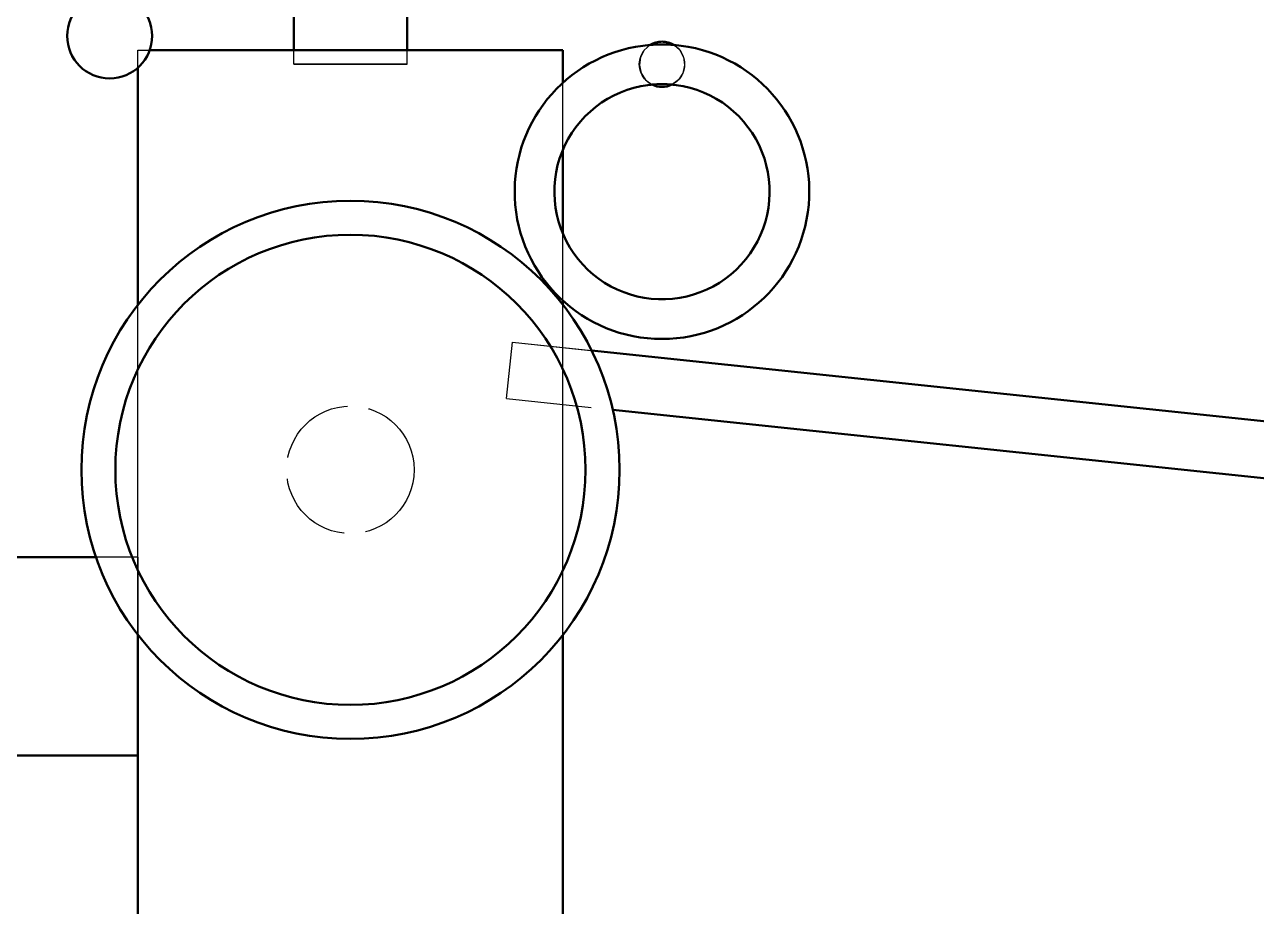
# Model space of a CAD drawing. Header units: millimetres. Extents: x 0 to 594, y 0 to 420.
# Drawn here: x 96.5 to 139.99, y 346.95 to 378.08 of the extents above; entities that cross this region are included whole.
import ezdxf

# ---------------------------------------------------------------- set-up
doc = ezdxf.new("R2010")
doc.units = ezdxf.units.MM
doc.linetypes.add('ISO02-TRAZOS', pattern=[3.75, 3, -0.75])
for name, color, linetype, lineweight in [('01-VISIBLE', 7, 'CONTINUOUS', 50), ('02-OCULTA', 4, 'ISO02-TRAZOS', 25), ('08-FINA', 5, 'CONTINUOUS', 25)]:
    doc.layers.add(name, color=color, linetype=linetype, lineweight=lineweight)

msp = doc.modelspace()

# ---------------------------------------------------------------- linework, layer by layer
at = {"layer": '01-VISIBLE'}
for p, q in [((106, 377.184), (106, 378.684)), ((110, 377.184), (110, 378.684)), ((102.5, 377.184), (113.5, 377.184)), ((115.5, 376.03), (115.5, 377.184)), ((100.5, 368.195), (100.5, 376.566)), ((115.5, 370.704), (115.5, 373.664)), ((115.5, 368.195), (115.5, 368.338)), ((116.516, 366.573), (168.485, 361.111)), ((117.26, 364.484), (168.276, 359.122)), ((99.015, 359.277), (94, 359.277)), ((100.5, 344.251), (100.5, 356.533)), ((115.5, 344.251), (115.5, 356.533)), ((100.5, 352.277), (94, 352.277))]:
    msp.add_line(p, q, dxfattribs=at)
for points in [[(100.914, 377.184), (101.179, 377.184), (101.443, 377.184), (101.707, 377.184), (101.971, 377.184), (102.236, 377.184), (102.5, 377.184)], [(115.5, 377.184), (115.214, 377.184), (114.929, 377.184), (114.643, 377.184), (114.357, 377.184), (114.071, 377.184), (113.786, 377.184), (113.5, 377.184)], [(119, 375.984), (119.251, 375.975), (119.501, 375.951), (119.749, 375.909), (119.994, 375.852), (120.234, 375.778), (120.469, 375.689), (120.697, 375.584), (120.918, 375.464), (121.131, 375.33), (121.334, 375.183), (121.527, 375.022), (121.709, 374.848), (121.879, 374.664), (122.037, 374.468), (122.181, 374.262), (122.312, 374.047), (122.428, 373.824), (122.529, 373.594), (122.614, 373.358), (122.684, 373.117), (122.737, 372.871), (122.775, 372.623), (122.795, 372.372), (122.799, 372.121), (122.787, 371.87), (122.758, 371.62), (122.713, 371.373), (122.651, 371.13), (122.573, 370.891), (122.48, 370.657), (122.371, 370.431), (122.248, 370.212), (122.111, 370.001), (121.96, 369.801), (121.796, 369.61), (121.62, 369.431), (121.432, 369.264), (121.234, 369.11), (121.026, 368.969), (120.809, 368.842), (120.584, 368.73), (120.352, 368.632), (120.114, 368.551), (119.872, 368.485), (119.625, 368.436), (119.376, 368.402), (119.126, 368.386), (118.874, 368.386), (118.624, 368.402), (118.375, 368.436), (118.128, 368.485), (117.886, 368.551), (117.648, 368.632), (117.416, 368.73), (117.191, 368.842), (116.974, 368.969), (116.766, 369.11), (116.568, 369.264), (116.38, 369.431), (116.204, 369.61), (116.04, 369.801), (115.889, 370.001), (115.752, 370.212), (115.629, 370.431), (115.52, 370.657), (115.427, 370.891), (115.349, 371.13), (115.287, 371.373), (115.242, 371.62), (115.213, 371.87), (115.201, 372.121), (115.205, 372.372), (115.225, 372.623), (115.263, 372.871), (115.316, 373.117), (115.386, 373.358), (115.471, 373.594), (115.572, 373.824), (115.688, 374.047), (115.819, 374.262), (115.963, 374.468), (116.121, 374.664), (116.291, 374.848), (116.473, 375.022), (116.666, 375.183), (116.869, 375.33), (117.082, 375.464), (117.303, 375.584), (117.531, 375.689), (117.766, 375.778), (118.006, 375.852), (118.251, 375.909), (118.499, 375.951), (118.749, 375.975), (119, 375.984)]]:
    msp.add_lwpolyline(points, dxfattribs=at)
for centre, radius in [((99.5, 377.684), 1.5), ((108, 362.364), 8.3)]:
    msp.add_circle(centre, radius, dxfattribs=at)
for centre, radius, start, end in [((119, 376.684), 0.8, 90, 121.3322), ((119, 376.684), 0.8, 58.6678, 90), ((119, 372.184), 5.2, 94.5886, 85.4114), ((119, 372.184), 5.2, 90, 94.5886), ((119, 372.184), 5.2, 85.4114, 90), ((119, 372.184), 3.8, 90, 95.3682), ((119, 376.684), 0.8, -116.3843, -63.6157), ((119, 372.184), 3.8, 84.6318, 90), ((108, 362.364), 9.5, 90, -90), ((108, 362.364), 9.5, -90, 90)]:
    msp.add_arc(centre, radius, start, end, dxfattribs=at)
at = {"layer": '02-OCULTA'}
for p, q in [((100.5, 376.566), (100.5, 377.184)), ((100.5, 344.251), (100.5, 377.184)), ((102.5, 377.184), (113.5, 377.184)), ((106, 376.684), (106, 377.184)), ((110, 376.684), (110, 377.184)), ((115.5, 344.251), (115.5, 377.184)), ((115.5, 373.664), (115.5, 376.03)), ((115.5, 368.338), (115.5, 370.704)), ((100.5, 356.533), (100.5, 368.195)), ((115.5, 356.533), (115.5, 368.195)), ((113.511, 364.878), (113.72, 366.867)), ((113.511, 364.878), (113.72, 366.867)), ((113.72, 366.867), (116.516, 366.573)), ((113.72, 366.867), (168.485, 361.111)), ((113.511, 364.878), (117.26, 364.484)), ((113.511, 364.878), (168.276, 359.122)), ((100.5, 359.277), (99.015, 359.277))]:
    msp.add_line(p, q, dxfattribs=at)
for points in [[(100.5, 377.184), (100.569, 377.184), (100.638, 377.184), (100.707, 377.184), (100.776, 377.184), (100.845, 377.184), (100.914, 377.184)], [(100.5, 377.184), (100.75, 377.184), (101, 377.184), (101.25, 377.184), (101.5, 377.184), (101.75, 377.184), (102, 377.184), (102.25, 377.184), (102.5, 377.184)], [(115.5, 377.184), (115.25, 377.184), (115, 377.184), (114.75, 377.184), (114.5, 377.184), (114.25, 377.184), (114, 377.184), (113.75, 377.184), (113.5, 377.184)], [(118.584, 377.367), (118.372, 377.179), (118.239, 376.93), (118.201, 376.649), (118.263, 376.373), (118.417, 376.136), (118.644, 375.967)], [(119.416, 377.367), (119.628, 377.179), (119.761, 376.93), (119.799, 376.649), (119.737, 376.373), (119.583, 376.136), (119.356, 375.967)], [(110, 376.684), (109.75, 376.684), (109.5, 376.684), (109.25, 376.684), (109, 376.684), (108.75, 376.684), (108.5, 376.684), (108.25, 376.684), (108, 376.684), (107.75, 376.684), (107.5, 376.684), (107.25, 376.684), (107, 376.684), (106.75, 376.684), (106.5, 376.684), (106.25, 376.684), (106, 376.684)], [(106, 376.684), (106.25, 376.684), (106.5, 376.684), (106.75, 376.684), (107, 376.684), (107.25, 376.684), (107.5, 376.684), (107.75, 376.684), (108, 376.684), (108.25, 376.684), (108.5, 376.684), (108.75, 376.684), (109, 376.684), (109.25, 376.684), (109.5, 376.684), (109.75, 376.684), (110, 376.684)], [(100.5, 352.277), (100.5, 352.527), (100.5, 352.777), (100.5, 353.027), (100.5, 353.277), (100.5, 353.527), (100.5, 353.777), (100.5, 354.027), (100.5, 354.277), (100.5, 354.527), (100.5, 354.777), (100.5, 355.027), (100.5, 355.277), (100.5, 355.527), (100.5, 355.777), (100.5, 356.027), (100.5, 356.277), (100.5, 356.527), (100.5, 356.777), (100.5, 357.027), (100.5, 357.277), (100.5, 357.527), (100.5, 357.777), (100.5, 358.027), (100.5, 358.277), (100.5, 358.527), (100.5, 358.777), (100.5, 359.027), (100.5, 359.277)], [(100.5, 359.277), (100.5, 359.027), (100.5, 358.777), (100.5, 358.527), (100.5, 358.277), (100.5, 358.027), (100.5, 357.777), (100.5, 357.527), (100.5, 357.277), (100.5, 357.027), (100.5, 356.777), (100.5, 356.527), (100.5, 356.277), (100.5, 356.027), (100.5, 355.777), (100.5, 355.527), (100.5, 355.277), (100.5, 355.027), (100.5, 354.777), (100.5, 354.527), (100.5, 354.277), (100.5, 354.027), (100.5, 353.777), (100.5, 353.527), (100.5, 353.277), (100.5, 353.027), (100.5, 352.777), (100.5, 352.527), (100.5, 352.277)]]:
    msp.add_lwpolyline(points, dxfattribs=at)
for centre, radius in [((99.5, 377.684), 1.5), ((119, 376.684), 0.8), ((108, 362.364), 9.5), ((108, 362.364), 2.25), ((108, 362.364), 2.25)]:
    msp.add_circle(centre, radius, dxfattribs=at)
at = {"layer": '08-FINA'}
msp.add_circle((117.25, 364.168), 31.25, dxfattribs=at)

doc.saveas('drawing.dxf')
